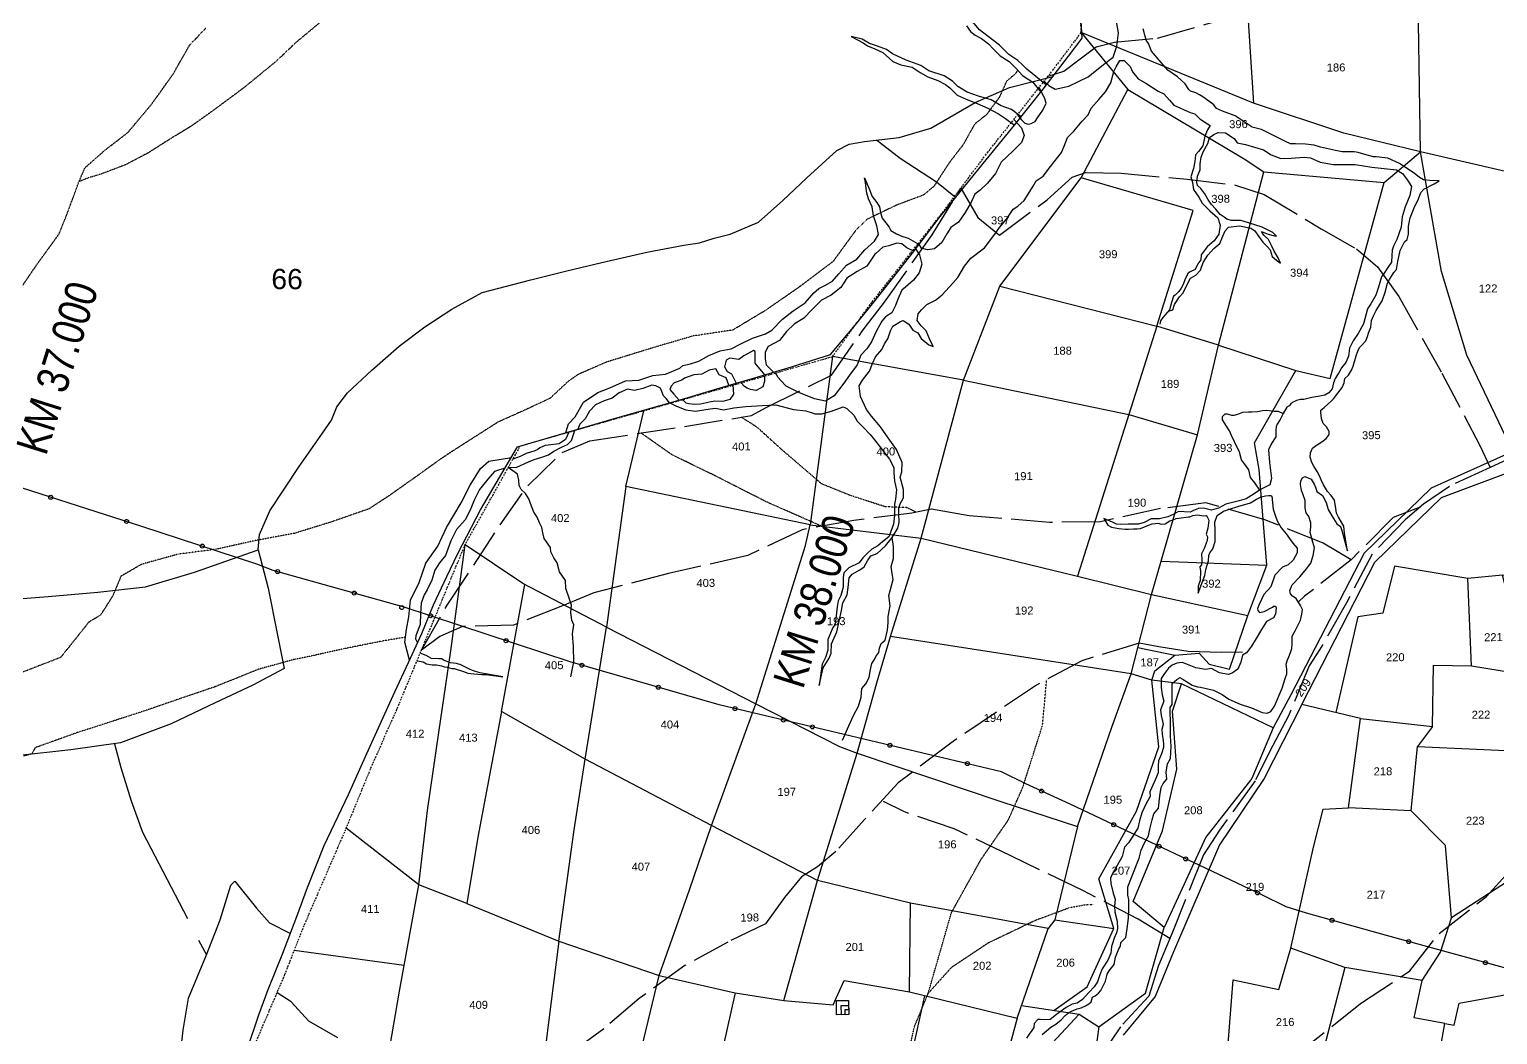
# Model space of a CAD drawing. Header units: inches. Extents: x 304037 to 460575, y 1453943 to 1639883.
# Drawn here: x 338731 to 340576, y 1595511 to 1596774 of the extents above; entities that cross this region are included whole.
import ezdxf

# ---------------------------------------------------------------- set-up
doc = ezdxf.new("R2010")
doc.units = ezdxf.units.IN
doc.header["$MEASUREMENT"] = 0
doc.header["$PDMODE"] = 33
doc.header["$PDSIZE"] = 5
for name, pattern in [('ACAD_ISO02W100', [15, 12, -3]), ('ACAD_ISO07W100', [3, 0, -3]), ('BORDER', [1.75, 0.5, -0.25, 0.5, -0.25, 0, -0.25])]:
    doc.linetypes.add(name, pattern=pattern)
for name, color, linetype in [('cahnige', 6, 'Continuous'), ('CARTTRACK', 30, 'ACAD_ISO02W100'), ('NALA', 4, 'Continuous'), ('SQUAREWELL', 5, 'Continuous'), ('SURVEY_BND', 7, 'Continuous'), ('SURVEY_NO', 7, 'Continuous'), ('zz', 7, 'Continuous')]:
    doc.layers.add(name, color=color, linetype=linetype)
doc.layers.add('FOOTPATH', color=150, linetype='ACAD_ISO07W100', lineweight=30)
doc.layers.add('VILL_BOUNDARY', color=6, linetype='BORDER', lineweight=30)
doc.styles.add('ARIALN', font='ARIALN.TTF')
doc.styles.get("Standard").update_dxf_attribs({"font": 'arial.ttf'})

# ---------------------------------------------------------------- blocks, each defined once
blk = doc.blocks.new('KESAMANENIPALLE')
at = {"layer": 'CARTTRACK'}
for points in [[(-30.49, 547.8), (-25.53, 549.3), (-20.43, 553.13), (-15.35, 556.75), (-9.6, 558.18), (3.86, 559.3), (20.09, 563.69), (30.92, 566.19), (47.93, 567.2), (65.93, 568.45), (87.59, 568.89), (115.12, 563.93)], [(-46.3, 498.37), (-31.31, 509.24), (-23.34, 516.17), (-19.23, 517.54), (-8.09, 517.2), (12.55, 515.06), (27.33, 513.1), (36.58, 510.02), (54.23, 498.98), (65.14, 492.62), (71.65, 486.88), (78.16, 477.56), (91.37, 453.46), (102.87, 430.72), (106.04, 423.79), (93.26, 418.03), (85.12, 412.56), (79.3, 407.77), (68.83, 397.18), (60.6, 382.12), (52.03, 367.48), (48.74, 362.49), (42.06, 346.98), (37, 337.84), (31.36, 326.87), (20.01, 311.54), (14.91, 303.92), (4.74, 279.4), (0.41, 269.52), (-2.72, 260.02), (-11.7, 250.51), (-17.88, 241.59)], [(62.25, 395.5), (53.59, 400.85), (35.49, 408.33), (17.12, 413.9), (2.89, 412.26), (-15.96, 408.41), (-31.84, 408.41), (-56.88, 410.83), (-68.73, 413.01), (-74.84, 411.88), (-92.97, 409.77), (-109.11, 407.13), (-126.27, 399.3), (-151.08, 393.95), (-174.51, 388.26), (-184.32, 384.27), (-199.7, 378.47), (-215.65, 378.29), (-222.81, 375.28), (-228.62, 371), (-220.33, 385), (-203.5, 409.84), (-194.73, 421.95), (-183.8, 432.27), (-175.18, 435.75), (-145.54, 439.9), (-124.53, 442.99), (-120.15, 445.32), (-99.32, 455.3), (-89.59, 468.94), (-82.47, 477.87), (-67.3, 498.77), (-58.2, 513.18), (-53.04, 504), (-46.3, 498.37)], [(329.32, 483.39), (311.8, 482.48), (308.54, 481.09), (305.71, 471.92), (304.2, 454.27), (302.49, 449.62), (297.2, 448.77), (285.08, 450.85), (274.74, 452.56), (266.4, 453.95), (257.16, 453.09), (231.12, 449.77), (214.65, 447.09), (200.92, 445.86), (189.8, 444.1), (177.82, 435.97), (163.29, 430.58), (151.1, 428.23), (136.92, 429.66), (131.04, 429.82), (111.31, 426.08), (106.04, 423.79)], [(-19.39, 184.92), (-9.8, 193.3), (11.58, 211.19), (28.46, 227.01), (42.4, 240.64), (63.41, 256.81), (78.91, 266.8), (88.2, 278.4), (103.12, 289.73), (112.33, 299.62)], [(84.03, 411.66), (75.54, 408.51), (62.25, 395.5), (47.57, 384.28), (45.59, 382.54)], [(27.94, 367.07), (21.24, 367.07), (10.9, 367.51), (1.85, 369.1), (-4.37, 370.26), (-22.33, 365.05), (-36.61, 357.62), (-63.6, 339.86), (-80.14, 327.64), (-90.9, 316.33), (-99.93, 306.4), (-105.74, 301.73), (-110.75, 298.69), (-116.18, 292.29), (-122.23, 284.1), (-134.06, 278.61), (-147.61, 271.4), (-162.01, 261.29), (-173.2, 251.99), (-186.01, 242.79)], [(-256.33, 250.28), (-265.32, 255.6), (-270.69, 261.69), (-275.09, 264.6)], [(4.08, 277.89), (-5.77, 284.07), (-22.94, 293.23), (-45.27, 304.38), (-62.87, 313.06), (-78.35, 318.53), (-84.88, 321.9)]]:
    blk.add_lwpolyline(points, dxfattribs=at)
at = {"layer": 'FOOTPATH', "ltscale": 0.0005}
for points in [[(-73.55, 412.12), (-76.36, 413.58), (-83.22, 413.98), (-94.07, 417.66), (-102.87, 421.35), (-115.05, 432.08), (-122.83, 439.34), (-127.8, 442.51)], [(-103.07, 408.12), (-108.7, 410.71), (-120.17, 415.93), (-135.93, 424.21), (-149.54, 431.06), (-159.12, 438)], [(-71.66, 261.76), (-64.06, 286.89), (-54.6, 303.37), (-45.9, 315.63), (-41.32, 325.59), (-34.86, 344.99), (-33.36, 359.31)], [(-79.27, 188.74), (-90.96, 191.13), (-89.73, 203.2), (-84.98, 212.49), (-83.33, 225.31), (-78.46, 241.52), (-76.11, 251.34), (-71.66, 261.76), (-64.21, 269.84), (-52.76, 277.27), (-37.99, 284.13), (-27.14, 287.99), (-22.09, 288.82), (-19.69, 288.82)]]:
    blk.add_lwpolyline(points, dxfattribs=at)
at = {"layer": 'NALA'}
for points in [[(-36.23, 248.4), (-33.5, 250.7), (-31.91, 251.66), (-30.23, 252.97), (-28.95, 254.29), (-27.86, 255.15), (-27, 255.56), (-25.18, 256.33), (-23.91, 256.61), (-22.54, 257.2), (-21.5, 257.79), (-20.77, 258.47), (-20.36, 259.92), (-19.5, 260.33), (-18.49, 261.12), (-17.67, 261.98), (-16.22, 264.89), (-15.86, 266.07), (-15.67, 267.02), (-15.04, 268.02), (-14.31, 268.98), (-13.45, 270.02), (-12.95, 272.29), (-11.89, 274.9), (-11.34, 275.72), (-11.25, 276.81), (-9.7, 278.36), (-9.25, 281.13), (-8.8, 284.53), (-8.61, 287.22), (-8.61, 290.22), (-8.89, 291.67), (-8.84, 294.26), (-7.7, 297.14), (-5.24, 303.09), (-4.52, 305.64), (-3.47, 307.91), (-2.15, 310.11), (-1.74, 312.11), (-1.01, 315.02), (-0.42, 316.97), (1.08, 318.65), (1.54, 322.51), (1.99, 325.13), (2.59, 326.4), (3.81, 327.72), (3.59, 329.94), (4.04, 332.48), (4.95, 334.16), (5.27, 337.91), (5.13, 341.18), (5.13, 343.36), (5.13, 345.63), (5.04, 348.72), (5.09, 350.04), (5.73, 350.99), (5.78, 355.3), (5.78, 357.57), (7.28, 358.84), (8.19, 359.39), (8.96, 358.98), (10.91, 357.71), (12.05, 356.98), (13.73, 356.39), (14.69, 356.35), (18.73, 355.3), (21.45, 353.94), (23.46, 352.48), (27.03, 350.79), (30.52, 349.67), (33.84, 348.11), (35.37, 347.88), (36.49, 348.42), (37.7, 350.12), (40.13, 355.67), (41.17, 358.72), (41.71, 360.1), (41.71, 361.56), (41.52, 363.16), (41.93, 364.5), (42.35, 365.4), (42.92, 366.8), (43.31, 368.05), (43.47, 369.52), (43.47, 370.57), (43.47, 371.88), (44.43, 373.57), (46.15, 376.89), (46.66, 378.71), (46.86, 380.18), (46.25, 381.42), (44.94, 383.66), (43.82, 384.39), (43.18, 385.12), (42.99, 386.17), (43.69, 387.89), (46.12, 390.35), (47.87, 392.32), (49.66, 394.64), (50.4, 397), (50.88, 399.36), (50.14, 401.84), (49.6, 404.14), (49.76, 406.01), (49.76, 407.23), (49.19, 409.24), (48.39, 410.38), (48.13, 411.79), (48.1, 414.24), (47.46, 416.35), (47.02, 417.34), (46.73, 419.18), (46.86, 420.39), (47.4, 421.35), (48.1, 421.73), (50.08, 420.9), (51.04, 419.24), (51.55, 418.06), (51.84, 417.01), (53.59, 415.7), (54.72, 413.55), (55.32, 411.34), (56.35, 409.27), (57.91, 406.82), (59.09, 405.92), (59.41, 404.71), (60.76, 399.62), (61.11, 398.31), (60.28, 403.89), (60.06, 406.08), (58.49, 408.85), (57.85, 410.13), (57.63, 411.63), (57.24, 414.21), (56.22, 415.65), (55.1, 416.88), (54.85, 417.43), (53.86, 419.05), (53.25, 420.55), (52.74, 421.86), (51.97, 423.17), (51.27, 424.38), (50.92, 424.95), (50.34, 426.04), (49.9, 427.73), (49.96, 429.04), (50.6, 430.52), (51.88, 431.42), (53.54, 432.44), (54.94, 433.46), (55.68, 434.38), (55.84, 434.99), (55.87, 435.72), (55.1, 437.09), (54.08, 438.24), (53.51, 439.77), (53.38, 441.65), (53.38, 442.32), (54.43, 443.14), (55.55, 444.26), (56.8, 445.28), (57.43, 445.89), (60.09, 449.41), (60.73, 450.81), (61.01, 452.21), (62.13, 453.14), (63.12, 454.7), (63.66, 456.01), (64.66, 459.19), (65.17, 460.66), (65.74, 461.78), (66.54, 462.6), (67.69, 463.88), (68.2, 464.84), (68.71, 466.5), (69.29, 468.09), (69.58, 470.2), (70.22, 471.65), (71.05, 473.27), (72.26, 475.15), (73.03, 476.25), (73.99, 479.02), (74.75, 481.73), (75.33, 482.91), (76.7, 485.04), (77.6, 486.03), (78.05, 488.51), (78.78, 491.9), (79.32, 492.98), (80.22, 494.59), (81.02, 495.36), (81.5, 496.95), (81.5, 499.51), (82.1, 502.09), (83.32, 505.24), (84.76, 508.04), (85.52, 509.93), (86.51, 511.01), (89.71, 512.59), (91.31, 513.54), (88.37, 513.67), (86.36, 513.96), (85.18, 514.69), (83.55, 516.06), (80.83, 517.85), (78.95, 519.09), (75.29, 520.84), (71.71, 521.32), (70.88, 521.29), (68.17, 522.08), (66.12, 522.75), (64.81, 522.98), (63.34, 522.98), (61.08, 522.98), (59.03, 523.42), (54.32, 524.52), (52.37, 525.19), (49.62, 525.57), (46.5, 525.73), (45.03, 525.73), (43.4, 526.46), (40.97, 527.71), (35.96, 530.26), (33.05, 531.09), (27.78, 534.69), (23.84, 536.18), (22.02, 537.01), (21.19, 538.15), (19.62, 539.33), (17.8, 540.71), (16.78, 541.38), (15.63, 541.98), (13.94, 542.59), (13.43, 543.13), (12.34, 544.85), (9.91, 547.07), (6.94, 549.24), (4.93, 551.6), (1.93, 555.27), (1.03, 557.66), (0.32, 558.68), (-0.54, 562.28)], [(-31.73, 546.29), (-30.26, 544.92), (-28.27, 543.73), (-24.09, 544.58), (-17.98, 547.49), (-13.12, 551.2), (-10.04, 553.54), (-8.84, 556.91), (-8.32, 561.13), (-8.89, 564.65)], [(-149.83, 447.2), (-147.9, 446.21), (-144.97, 445.05), (-142, 444.59), (-137.45, 445.26), (-135.72, 445.4), (-133.25, 444.87), (-130.04, 445.44), (-126.27, 445.86), (-121.04, 446.14), (-116.91, 446.28), (-111.37, 444.73), (-107.57, 444.28), (-105.56, 443.64), (-104.75, 443.25), (-102.59, 443.25), (-99.56, 444.06), (-95.85, 445.37), (-94.76, 444.84), (-92.57, 442.73), (-91.58, 440.86), (-89.71, 438.88), (-87.51, 436.64), (-86.17, 434.91), (-81.55, 428.82), (-80.24, 426.19), (-80.24, 424.6), (-80.13, 421.89), (-79.53, 419.21), (-79.85, 416.3), (-80.24, 414.72), (-80.24, 411.33), (-80.62, 408.44), (-81.44, 406.24), (-82.14, 404.54), (-84.12, 403.06), (-85.6, 401.76), (-87.44, 400.81), (-88.76, 399.66), (-90.28, 398.11), (-91.44, 396.56), (-94.69, 395.05), (-96.31, 393.53), (-96.49, 392.05), (-96.59, 388.98), (-97.37, 386.42), (-98.15, 384.76), (-98.57, 382.9), (-99.21, 377.36), (-99.98, 376.49), (-100.94, 374.13), (-101.54, 372.72), (-101.61, 369.41), (-102.42, 367.12), (-103.44, 365.07), (-104.47, 358.43), (-103.13, 363.86), (-101.25, 366.93), (-100.58, 368.48), (-100.41, 371.4), (-98.75, 375.03), (-97.19, 381.72), (-96.73, 384.11), (-95.32, 386.57), (-95.07, 388.87), (-94.65, 391.9), (-93.76, 392.99), (-91.33, 394.31), (-89.91, 395.3), (-88.86, 397.16), (-87.8, 398.64), (-85.79, 399.38), (-83.21, 401.75), (-81.06, 404.35), (-79.29, 407.26), (-78.86, 409.03), (-78.86, 411.92), (-78.86, 413.61), (-78.44, 414.82), (-77.34, 416.62), (-77.31, 419.3), (-78.33, 423.18), (-77.76, 424.75), (-77.66, 427.71), (-79.35, 431.77), (-81.89, 435.5), (-84.3, 438.99), (-87.01, 442.3), (-88.57, 444.42), (-90.44, 448.47), (-90.72, 451.87), (-89.66, 453.64), (-87.44, 456.39), (-86.52, 458.78), (-85.57, 460.83), (-83.56, 463.12), (-82.64, 464.83), (-81.65, 466.45), (-80.8, 468.85), (-79.96, 470.33), (-77.56, 471.77), (-76.78, 472.09), (-74.98, 470.89), (-73.75, 469.06), (-72.19, 468.18), (-71.17, 466.38), (-68.88, 464.34), (-67.5, 463.84), (-68.59, 466.24), (-69.65, 468.74), (-71.17, 470.33), (-72.33, 471.99), (-72.05, 474.07), (-70.96, 475.37), (-69.33, 476.94), (-66.61, 478.35), (-64.42, 479.9), (-61.07, 483.58), (-59.52, 485.24), (-57.4, 488.8), (-55.32, 491.27), (-51.04, 494.5), (-47.44, 499.08), (-46.27, 500.7), (-44.04, 503.36), (-41.89, 506.43), (-40.44, 507.38), (-38.47, 509.03), (-35.64, 513.48), (-34.68, 515.16), (-32.46, 516.64), (-30.13, 519.63), (-26.63, 523.9), (-25.75, 525.88), (-24.66, 528.56), (-22.68, 530.54), (-20.06, 533.62), (-18.16, 535.6), (-17.13, 537.61), (-14.77, 540.3), (-12.58, 542.73), (-10.92, 545.51), (-9.93, 548.97), (-9.15, 550.47), (-7.95, 552.41), (-6.61, 552.37), (-4.81, 550.51), (-4.14, 548.81), (-2.3, 546.63), (0.06, 545.29), (3.88, 542.74), (5.61, 541.85), (7.34, 539.84), (8.72, 538.29), (13.81, 535.95), (15.18, 535.46), (16.74, 533.84), (19.1, 532.32), (19.98, 531.79), (19.14, 530.37), (18.29, 528.44), (17.55, 525.4), (16.17, 523.64), (15.29, 522.67), (15.01, 520.56), (14.62, 518.37), (13.74, 515.8), (14.16, 514), (14.48, 511.85), (16.14, 509.46), (17.16, 507.48), (19.46, 505.05), (22, 502.9), (22.63, 500.54), (22.21, 497.77), (20.69, 495.69), (18.5, 493.82), (16.6, 491.42), (16.45, 489.86), (15.57, 488.59), (14.65, 486.86), (13.13, 486.15), (12.5, 485.7), (11.93, 484.78), (11.44, 483.65), (10.84, 482.17), (10.27, 481.08), (9.53, 479.99), (8.3, 478.93), (7.8, 478.58), (7.13, 476.65), (6.53, 474.36), (5.15, 472.78), (4.41, 471.93), (3.6, 470.98), (3.39, 469.89)], [(-40.19, 535.88), (-39.11, 534.43), (-37.92, 533.21), (-36.75, 532.87), (-35.92, 533.14), (-34.68, 533.74), (-33.96, 534.86), (-32.31, 537.27), (-31.24, 539.39), (-31.54, 540.76), (-32.06, 541.93), (-33.16, 543.89), (-33.31, 544.34)], [(-41.37, 534.42), (-38.99, 531.79), (-38.18, 529.39), (-39.09, 527.23), (-41.65, 524.62), (-45.52, 521.11), (-47.28, 517.68), (-49.89, 514.67), (-52.16, 512.53), (-53.82, 511.28), (-54.98, 508.82), (-56.99, 505.56), (-59.1, 502.55), (-61.51, 500.89), (-62.76, 498.93), (-64.38, 496.26), (-66.64, 494.3), (-68.85, 494.05), (-70.71, 494.65), (-71.66, 496.16)], [(6.14, 473.92), (7.59, 474.36), (8.08, 476.02), (9.67, 478.31), (10.87, 479.58), (12.25, 482.33), (13.24, 484.11), (14.9, 485.1), (16.31, 486.65), (17.23, 489.01), (18.71, 491.27), (20.58, 493.36), (22.45, 494.87), (23.44, 497.13), (24.22, 498.79), (25.28, 499.91), (28.74, 500.31), (32.27, 499.53), (33.5, 498.65), (34.56, 497), (35.97, 495.13), (37.24, 493.75), (38.16, 492.62), (38.8, 490.62), (40.17, 489.42), (41.37, 488.43), (40.67, 490.09), (39.47, 492.27), (38.73, 493.82), (37.7, 495.87), (36.33, 497.24), (35.55, 498.48), (37.6, 497.56), (39.61, 497), (40.24, 496.89), (39.08, 498.09), (35.76, 499.75), (31.56, 501.16), (29.2, 501.93), (26.16, 502), (24.79, 502.46), (23.97, 503.09), (22.77, 503.94), (21.36, 505.58), (19.98, 507.13), (18.96, 508.72), (17.97, 510.45), (16.77, 512.07), (15.71, 513.02), (15.6, 514.01), (15.78, 515.93), (16.63, 517.98), (16.63, 519.77), (17.02, 521.85), (17.79, 523.76), (19.14, 526.17), (19.7, 528), (21.08, 528.88), (22.45, 529.55), (24.71, 529.45), (27.36, 527.65), (28.35, 526.28), (30.89, 525.64), (33.75, 524.76), (36.5, 523.91), (38.93, 522.33), (41.87, 521.2), (45.09, 521.2), (49.25, 521.52), (51.19, 521.27), (54.23, 519.86), (58.18, 519.12), (61.99, 519.05), (65.15, 518.98), (70.27, 518.1), (78.03, 517.14), (79.89, 515.93), (81.44, 513.85), (82.57, 511.91), (82.01, 509.05), (80.55, 505.58), (79.6, 502.44), (79.25, 499.2), (77.79, 495.37), (76.74, 493.36), (76.28, 492.12), (76.21, 490.43), (76.03, 488.32), (74.87, 486.63), (73.49, 484.58), (72.89, 483.81), (71.76, 480.25), (71.02, 478.07), (69.46, 475.39), (68.33, 473.8), (67.03, 469.13), (65.4, 466.21), (63.74, 463.85), (62.58, 461.66), (62.22, 459.17), (61.34, 457.13), (60.03, 455.47), (59.26, 454.2), (58.02, 452.16), (57.49, 450.85), (57.03, 448.99), (55.97, 447.72), (54.73, 447.09), (53.15, 446.74), (50.57, 446.38), (48.13, 445.79), (47.04, 445.79), (45.84, 445.5), (44.57, 444.9), (44.04, 444.48), (43.55, 443.88), (42.74, 443.42), (41.63, 441.44), (40.64, 439.64), (39.69, 438.12), (39.37, 437.31), (39.26, 436.29), (39.19, 434.18), (37.85, 432.13), (36.86, 430.19), (37.15, 426.26), (37.71, 421.25), (37.11, 419.21), (34.43, 417.9), (31.39, 416.02), (29.69, 414.93), (27.47, 414.33), (23.34, 413.41), (20.98, 412.14), (18.79, 411.61), (16.28, 412.25), (14.73, 412.14), (13.16, 411.5), (12.1, 411), (8.46, 411.29), (7.02, 410.51), (5.14, 409.63), (2.53, 409.06), (1.33, 409.06), (-0.11, 409.06), (-2.3, 407.94), (-4.03, 407.51), (-5.48, 407.51), (-7.24, 407.51), (-9.78, 407.48), (-10.88, 407.58), (-12.15, 408.25), (-14.86, 409.45), (-13.63, 407.27), (-12.5, 406.67), (-10.21, 406.17), (-8.19, 405.96), (-7.17, 405.93), (-5.62, 406.07), (-4.49, 406.07), (-3.47, 406.1), (-2.23, 406.63), (-0.93, 407.13), (0.17, 407.55), (1.16, 407.65), (2.04, 407.69), (3.13, 407.44), (4.26, 407.51), (5.78, 408.36), (6.77, 408.71), (7.72, 409.14), (8.57, 409.21), (11.57, 409.56), (11.99, 409.56), (13.01, 409.98), (14.46, 410.12), (16.4, 409.88), (17.11, 409.88), (17.43, 409.52), (17.95, 408.47), (17.57, 406), (17, 404.09), (17.46, 403.25), (17.35, 402.09), (16.34, 399.64), (15.55, 398), (15.55, 396.09), (15.49, 394.51), (14.99, 393.89), (15.15, 392.53), (14.99, 389.66), (14.36, 387.86), (14.31, 385.66), (16.45, 391.18), (16.85, 393.1), (17.64, 395.8), (17.75, 397.38), (18.17, 398.28), (19.12, 399.43), (19.84, 401.73), (19.84, 402.92), (19.84, 405.17), (19.84, 407.83), (20.6, 409.86), (22.58, 411.17), (24.48, 411.8), (27.06, 412.59), (31.02, 413.66), (32.93, 414.81), (34.35, 415.52), (35.7, 415.8), (36.65, 415.88), (37.45, 415.92), (37.68, 415.72), (38.04, 411.6), (38.72, 409.7), (39.31, 408), (40.46, 405.74), (42.09, 403.84), (44.08, 400.89), (45.43, 399.31), (45.39, 397.84), (44.8, 396.74), (44.08, 395.63), (42.5, 394.2), (40.75, 393.45), (38.29, 390.98), (36.99, 387.34), (34.85, 385), (33.3, 381.89), (32.79, 380.61), (32.88, 380), (33.38, 379.44), (34.85, 379.72), (37.5, 381.02), (37.95, 381.3), (38.25, 381.36), (38.39, 381.27), (38.59, 380.77), (38.39, 378.85), (37.75, 377.71), (35.58, 376.57), (33.91, 374.08), (31.98, 370.74), (30.75, 368.92), (29.19, 366.89), (27.94, 366.19), (27.38, 363.94), (26.44, 361.77), (24.66, 360.57), (23.32, 360.15), (20.67, 360.71), (18.17, 362.07), (16.27, 361.82), (13.25, 362.38), (10.17, 363.62), (9.06, 364.07), (7.41, 363.89), (5.85, 363.31), (4.78, 362.38), (3.45, 360.69), (2.38, 359.22), (2.33, 356.37), (2.65, 354.06), (3.14, 352.1), (2.11, 349.36), (2.24, 347.63), (2.69, 345.81), (2.86, 344.76), (2.42, 343.2), (2.51, 341.78), (2.64, 340.45), (2.82, 338.89), (2.82, 337.64), (2.2, 335.69), (1.22, 333.46), (1.13, 331.81), (1.13, 329.72), (-0.12, 327.01), (-1.55, 323.83), (-1.55, 322.32), (-2.79, 320.14), (-4.22, 317.25), (-4.89, 314.84), (-5.47, 312.47), (-7.25, 309.71), (-8.45, 308.02), (-9.74, 306.64), (-10.46, 303.71), (-11.17, 302.62), (-12.55, 300.26), (-13.66, 298.21), (-14.2, 296.97), (-14.2, 295.37), (-13.44, 292.32), (-12.91, 290.41), (-13.08, 288.27), (-13.04, 286.32), (-12.33, 283.51), (-12.24, 281.21), (-12.55, 279.88), (-13.35, 278.23), (-13.88, 276.59), (-14.2, 275.65), (-14.42, 273.52), (-15.35, 271.43), (-17.18, 268.67), (-17.98, 266.8), (-18.74, 264.64), (-19.81, 263.13), (-21.33, 261.44), (-22.62, 260.15), (-23.46, 259.17), (-25.16, 258.05), (-26.76, 257.83), (-28.63, 256.81), (-31.66, 254.59), (-33.66, 253.12), (-35.29, 253), (-36.76, 253.13), (-37.47, 253.09), (-38.67, 251.93), (-38.76, 250.64), (-39.38, 249.75), (-40.27, 248.59), (-41.08, 247.39)], [(-72.82, 494.74), (-71.42, 492.52), (-70.71, 489.61), (-71.52, 486.95), (-73.38, 484.59), (-75.84, 482.48), (-77.09, 481.53), (-78.31, 478.74), (-79.06, 476.78), (-80.21, 474.57), (-82.22, 473.27), (-83.43, 471.91), (-85.19, 468.75), (-86.7, 465.49), (-88.25, 463.38), (-90.12, 461.45), (-91.28, 458.44), (-93.74, 455.18), (-95.55, 452.72), (-98.61, 448.86), (-101.37, 447.2), (-104.74, 448.01), (-109.66, 450.01), (-113.62, 452.05), (-115.24, 453.81), (-116.05, 454.76), (-116.9, 456.2)], [(-120.32, 455.27), (-120.33, 453.62), (-120.89, 451.9), (-122.98, 450.77), (-124.71, 451.16), (-125.8, 451.58), (-126.61, 452.11), (-127.58, 453.28)], [(-130.22, 452.56), (-130.11, 449.7), (-131.28, 448.05), (-133.43, 447.55), (-135.97, 447.62), (-137.63, 447.38), (-140.42, 446.71), (-142.32, 446.71), (-144.09, 446.92), (-144.93, 447.13), (-146.02, 448.24)], [(34.04, 417.67), (32.45, 419.93), (31.16, 421.64), (30.66, 423.99), (29.34, 425.95), (28.44, 427.21), (27.85, 429.59), (26.28, 432.86), (25.41, 434.77), (24.74, 436.25), (23.81, 437.79), (22.66, 439.79), (22.61, 440.83), (23.5, 441.64), (24.07, 441.61), (25.47, 441.17), (26.31, 441.11), (27.4, 441.45), (29.03, 442.06), (30.74, 442.17), (31.8, 442.17), (33.57, 442.23), (35.17, 442.48), (36.4, 442.54), (38.81, 442.26), (40.02, 442.26), (41.63, 441.44)], [(-200.72, 427.75), (-198.04, 427.8), (-194.35, 429.4), (-192.56, 430.13), (-190.23, 430.81), (-188.14, 431.55), (-186.47, 432.71), (-184.01, 433.88), (-182.11, 434.68), (-180.82, 435.91), (-179.8, 439.08)], [(-181.71, 438.56), (-182.72, 436.28), (-184.75, 434.99), (-188.2, 434.62), (-189.12, 434.5), (-189.86, 434.19), (-190.78, 433.76), (-191.46, 433.27), (-192.56, 432.71), (-193.43, 432.59), (-195.09, 432.04), (-196.93, 431.12), (-199.24, 430.32)], [(-181.98, 362.13), (-181.06, 366.77), (-181.06, 371.57), (-181.37, 375.5), (-180.88, 378.3), (-181.49, 379.84), (-181.8, 382.17), (-181.49, 384.44), (-182.11, 386.41), (-183.21, 389.73), (-183.34, 392.25), (-185.12, 394.95), (-185.8, 397.76), (-186.84, 399.36), (-187.77, 401.2), (-187.83, 402.61), (-189.06, 404.33), (-189.8, 405.38), (-190.23, 407.16), (-190.53, 408.82), (-191.21, 410.36), (-191.89, 412.14), (-192.93, 413.67), (-193.92, 416.38), (-194.47, 417.88), (-195.4, 419.54), (-196.75, 420.83), (-197.37, 422.06), (-197.43, 423.78), (-197.92, 425.68), (-200.72, 427.75)], [(-97.4, 341.16), (-95.37, 345.69), (-93.89, 348.91), (-92.26, 351.77), (-91.42, 354.53), (-91.17, 357.24), (-89.84, 358.74), (-88.85, 360.71), (-88.46, 362.63), (-88.16, 364.06), (-87.91, 365.05), (-87.12, 366.23), (-86.68, 367.22), (-85.74, 368.42), (-85.44, 369.85), (-84.9, 371.28), (-83.67, 372.31), (-82.93, 375.37), (-82.68, 377.83), (-82.63, 379.61), (-82.63, 379.61), (-81.99, 382.94), (-82.38, 386.24), (-81.84, 388.11), (-80.95, 391.19), (-81.24, 393.11), (-81.54, 395.23), (-80.75, 397.79), (-80.65, 401.51), (-81.06, 404.35)], [(-230.01, 367.75), (-228.15, 367.35), (-227.06, 366.7), (-225.33, 366.39), (-223.94, 366.39), (-222.43, 366.04), (-221.46, 365.77), (-220.58, 365.58), (-219.22, 365.19), (-218.41, 365.19), (-215.59, 364.23), (-214.24, 363.69), (-212.31, 363.45), (-209.84, 363.15), (-208.49, 363.15), (-203.31, 362.37), (-210.49, 363.69), (-212.43, 364.34), (-213.43, 364.84), (-214.94, 365.5), (-216.4, 366.27), (-217.72, 366.77), (-219.61, 366.97), (-221.7, 367.85), (-222.27, 368.2), (-223.16, 368.28), (-225.52, 368.39), (-227.18, 369.4), (-229.02, 370.07)]]:
    blk.add_lwpolyline(points, dxfattribs=at)
at = {"layer": 'SQUAREWELL'}
for points in [[(-100.36, 259.86), (-96.56, 259.86), (-96.56, 255.42), (-100.36, 255.42)], [(-98.86, 258.33), (-96.56, 258.33), (-96.56, 255.42), (-98.86, 255.42)], [(-97.71, 257.07), (-96.56, 257.07), (-96.56, 255.42), (-97.71, 255.42)]]:
    blk.add_lwpolyline(points, close=True, dxfattribs=at)
at = {"layer": 'SURVEY_BND'}
for points in [[(-8.74, 729.02), (27.06, 717.1), (25.16, 682.52), (22.02, 646.9), (33.46, 617.46), (32.13, 567.52), (33.64, 538.52), (-19.92, 561.35)], [(85.58, 522.65), (85.47, 563.12), (85.47, 567.3), (32.27, 564.68)], [(85.47, 567.3), (123.11, 561.31), (165.66, 560.75), (189.7, 564.56), (179.03, 530.09), (171.4, 503.66), (137, 511.84), (112.03, 516.22), (85.58, 522.65)], [(-19.92, 561.35), (-5.63, 543.29), (30.47, 521.19), (36.49, 517.08), (74.14, 513.2), (85.58, 522.65), (61.71, 528.79), (33.64, 538.52)], [(21.67, 463.06), (2.45, 469.29), (14.32, 505.24), (-20.59, 515.91), (-5.63, 543.29)], [(128.29, 434.12), (113.18, 428.69), (99.25, 458.97), (91.63, 485.2), (85.58, 522.65)], [(-46.45, 482.38), (-20.59, 515.91)], [(21.67, 463.06), (36.49, 517.08)], [(113.18, 428.69), (87.53, 417.54), (66.35, 397.5), (42.9, 353.6), (37.16, 343.28), (8.72, 357.47), (-0.52, 358.69), (0.49, 361.63), (6.81, 366.41), (14.43, 366.91), (17.5, 363.45), (23.75, 361.82), (29.79, 378.49), (35.84, 394.2), (33.88, 424.03), (32.55, 432.48), (45.74, 454.89), (56.41, 452.23), (74.14, 513.2)], [(-58.1, 453.22), (-46.45, 482.38), (2.45, 469.29)], [(2.45, 469.29), (-6.59, 441.84), (14.79, 435.11)], [(-98.93, 461.11), (-106.59, 408.66), (-72.05, 404.02)], [(-58.1, 453.22), (-98.93, 461.11)], [(2.89, 395.86), (14.79, 435.11), (21.67, 463.06), (45.74, 454.89)], [(-72.05, 404.02), (-58.1, 453.22), (-6.59, 441.84)], [(-106.59, 408.66), (-164.04, 421.31), (-158.15, 444.94)], [(-6.59, 441.84), (-23.32, 391.45), (-0.23, 385.46)], [(46.26, 350.47), (69.65, 394.71), (90.68, 414.59), (116.14, 423.73)], [(-164.04, 421.31), (-170.66, 377.52), (-196.63, 391.47), (-214.56, 403.74)], [(-170.66, 377.52), (-124.3, 352.86), (-108.23, 402.16), (-106.59, 408.66)], [(-203.79, 351.59), (-211.79, 312.39), (-215.42, 291.75), (-230.4, 297.71), (-227.34, 320.93), (-223.53, 345.19), (-219.47, 370.68), (-214.56, 403.74)], [(-6.98, 360.78), (-82.03, 373.35), (-72.05, 404.02), (-23.32, 391.45)], [(-0.23, 385.46), (2.89, 395.86), (35.84, 394.2)], [(-177.88, 336.29), (-203.79, 351.59), (-196.02, 391.14)], [(142.02, 329.54), (125.67, 325.22), (118.65, 388.74), (109.49, 390.04), (98.64, 389.16), (75.75, 393.38), (71.96, 378.66), (64.12, 377.6), (56.85, 347.83)], [(99.42, 361.93), (117.88, 358.6), (112.83, 376.46), (109.49, 390.04)], [(-0.52, 358.69), (-6.98, 360.78), (-0.23, 385.46), (29.79, 378.49)], [(64.54, 345.92), (86.96, 343.04), (87.51, 362.27), (99.42, 361.93), (98.64, 389.16)], [(-138.68, 315.03), (-177.88, 336.29), (-170.66, 377.52)], [(-124.3, 352.86), (-98.42, 339.28), (-92.88, 337.07), (-86.4, 358.99), (-82.03, 373.35)], [(-4.73, 369), (6.81, 366.41)], [(-92.88, 337.07), (-48.22, 321.36), (-24.38, 313.23), (-13.21, 344.21), (-6.98, 360.78)], [(-24.38, 313.23), (-31.75, 284.25), (-13.36, 281.25), (-17.89, 296.83), (-5.84, 317.87), (1.43, 337.89), (-0.52, 358.69)], [(86.96, 343.04), (82.24, 336.89), (119.06, 334.76), (117.88, 358.6)], [(-42.58, 257.59), (-24.59, 254.63), (-18.46, 250.65), (-3.8, 260.9), (2.34, 281.32), (-7.27, 289.66), (2.21, 311.63), (6.88, 330.78), (5.83, 348.91), (8.72, 357.47)], [(-105.83, 297.45), (-138.68, 315.03), (-124.3, 352.86)], [(21.22, 238.06), (23.67, 264.77), (37.87, 261.58), (41.81, 274.41), (49.3, 305.85), (52.5, 317.73), (60.46, 318.04), (64.54, 345.92), (46.26, 350.47), (34.22, 327.5), (20, 307), (5.17, 273.77), (-0.75, 259.81), (-10.93, 247.95)], [(37.16, 343.28), (30.29, 327.55), (15.72, 309.39), (2.34, 281.32)], [(-215.42, 291.75), (-186.88, 279.52), (-181.6, 314.3), (-177.88, 336.29)], [(-31.75, 284.25), (-33.94, 281.51), (-76.86, 289.99), (-105.83, 297.45), (-92.88, 337.07)], [(112.61, 335.13), (119.66, 300.54), (92.14, 283.25), (90.6, 305.82), (79.99, 316.87), (82.24, 336.89)], [(79.99, 316.87), (60.46, 318.04)], [(-230.4, 297.71), (-252.8, 315.74)], [(-186.88, 279.52), (-155.62, 268.43), (-145.8, 295.1), (-138.68, 315.03)], [(-194.68, 223.91), (-243.38, 229.44), (-236.86, 264.59), (-230.4, 297.71)], [(-155.62, 268.43), (-131.99, 262.68), (-116.78, 260.13), (-105.83, 297.45)], [(-116.78, 260.13), (-101.43, 258.56), (-97.91, 266.07), (-77.51, 262.27), (-76.86, 289.99)], [(-77.51, 262.27), (-44.01, 253.65), (-33.94, 281.51)], [(-32.47, 255.93), (-21.98, 263.19), (-13.36, 281.25)], [(82.7, 263.72), (88.54, 272.53), (92.14, 283.25)], [(89.59, 250.25), (92.51, 249.63), (94.15, 256.55), (120.52, 260.99), (131.98, 278.99), (144.5, 280.63)], [(-235.29, 272.62), (-269.56, 277.67)], [(-186.88, 279.52), (-194.68, 223.91), (-168.75, 217.1)], [(58.64, 268.17), (41.81, 274.41)], [(-99.29, 194.21), (-119.2, 202.31), (-140.48, 209.66), (-168.75, 217.1), (-155.62, 268.43)], [(44.06, 161.33), (50.67, 158.9), (86.27, 155.02), (89.28, 170.52), (66.19, 177.79), (71.34, 199.74), (81.72, 197.9), (88.61, 218.99), (84.05, 221.02), (89.59, 250.25), (80.08, 252.09), (82.7, 263.72), (58.64, 268.17), (49.87, 236.06)], [(-131.99, 262.68), (-139.86, 229.35), (-118.77, 213.15), (-94.9, 207.92)], [(-61.49, 180.51), (-81.29, 190.2), (-99.29, 194.21), (-94.9, 207.92), (-87.78, 223.84), (-81.29, 224.41), (-72.74, 261.04)], [(-44.01, 253.65), (-53.4, 220.55), (-56.69, 205.44), (-42.98, 186.61), (-48.34, 174.58), (-34.63, 169.09), (-20.99, 185.07), (-34.39, 196.08), (-37.1, 213.11)], [(-18.46, 250.65), (-25.11, 207.65), (-37.1, 213.11), (-42.93, 217.51), (-38.66, 239.91), (-24.59, 254.63)]]:
    blk.add_lwpolyline(points, dxfattribs=at)
at = {"layer": 'VILL_BOUNDARY'}
blk.add_lwpolyline([(-290.03, 230.92), (-272.55, 270.32), (-266.57, 285.03), (-252.8, 315.74), (-244.47, 335.32), (-236.68, 352.23), (-214.56, 403.74), (-196.85, 434.47), (-153.37, 446.23), (-98.93, 461.11), (-86.8, 477.48), (-64.52, 504.98), (-50.33, 523.41), (-28.95, 549.69), (-19.92, 561.35), (-21.47, 597.59), (-16.22, 656.27), (-12.61, 699.8), (-7.86, 735.65), (31.41, 721.04), (40.27, 719.11), (68.68, 719.62), (109.24, 720.52), (195.68, 710.91)], dxfattribs=at)
at = {"layer": 'SURVEY_NO'}
for s, p in [('186', (56.62, 548.12)), ('396', (25.89, 530.82)), ('398', (20.01, 507.57)), ('397', (-48.91, 501.73)), ('399', (-15.34, 490.71)), ('394', (44.33, 484.16)), ('122', (103.22, 478.46)), ('188', (-29.99, 460.75)), ('189', (3.46, 449.93)), ('401', (-130.74, 432.13)), ('400', (-85.6, 429.97)), ('393', (19.78, 429.71)), ('395', (66.14, 433.1)), ('191', (-42.73, 421.72)), ('402', (-187.61, 410.49)), ('190', (-7.36, 412.94)), ('403', (-142.4, 389.64)), ('392', (15.58, 387.37)), ('192', (-43.04, 379.71)), ('193', (-101.82, 377.15)), ('391', (9.09, 373.1)), ('221', (103.48, 369.5)), ('405', (-190.11, 364.53)), ('187', (-4.03, 363.02)), ('220', (72.72, 363.61)), ('194', (-53.19, 346.31)), ('412', (-233.84, 343.69)), ('413', (-217.23, 342.24)), ('404', (-154.17, 345.55)), ('222', (99.28, 345.33)), ('218', (68.42, 328.03)), ('197', (-117.95, 324.04)), ('195', (-16.09, 320.25)), ('208', (9, 316.63)), ('406', (-198.04, 313.16)), ('223', (97.05, 312.24)), ('196', (-68.02, 306.98)), ('407', (-163.82, 301.24)), ('207', (-13.83, 298.07)), ('219', (27.94, 292.43)), ('411', (-248.56, 289.13)), ('217', (65.74, 289.52)), ('198', (-130.03, 284.92)), ('201', (-97.31, 275.31)), ('202', (-57.6, 268.91)), ('206', (-31.54, 269.53)), ('409', (-215.08, 258.73)), ('216', (36.82, 250.09))]:
    blk.add_text(s, height=2.5, dxfattribs=at).set_placement(p)
blk.add_text('209', height=2.5, rotation=55.1334, dxfattribs=at).set_placement((46.09, 352.65))
blk = doc.blocks.new('PALLAKONDA')
at = {"layer": 'CARTTRACK'}
for points in [[(144.64, 32.28), (149.37, 32.69), (155.49, 33.22), (161.4, 33.94), (167.44, 35.77), (175.28, 38.57), (175.41, 40.45), (176.69, 43.39), (180.26, 48.86), (183.14, 53), (184.25, 54.62), (184.9, 56.27), (186.2, 58.01), (189.19, 60.82), (192.53, 63.78), (195.72, 66.21), (199.05, 68.38), (202.76, 70.48), (208.77, 72.08), (213.22, 73.19), (217.52, 74.24), (223.07, 75.54), (227.65, 76.42), (229.55, 76.73), (231.37, 77.31), (233.34, 77.84), (236.84, 79.34), (239.82, 82.01), (242.78, 84.83), (246.45, 88.21), (247.98, 89), (249.86, 89.35), (254.17, 89.87), (258.06, 91.02), (263.51, 94.21), (267.76, 96.11), (273.08, 97.47)], [(261.15, 82.49), (258.79, 84.35), (254.3, 87.25), (251.37, 89.53)], [(175.28, 38.57), (176.51, 33.83), (177.68, 28.25), (178.54, 23.93), (174.7, 21.85), (170.06, 19.66), (164.63, 17.04), (158.41, 14.65), (152.25, 13.78), (145.57, 12.99), (139.02, 11.58), (134.89, 7.9), (129.23, 5.41), (123.66, 3.24), (117.37, 0.91), (112.34, 0.14), (106.64, 0.68)], [(157.64, 14.54), (158.45, 11.61), (159.73, 7.48), (161.15, 3.62), (169.12, -11.48)], [(169.87, -42.24), (167.6, -40.66), (166.46, -38.57), (166.16, -36.49), (165.9, -34.15), (165.64, -31.74), (165.64, -29.2), (165.64, -27.42), (165.89, -25.19), (166.07, -22.95), (166.32, -20.79), (166.96, -16.82), (169.12, -11.48), (170.79, -7.14), (172.11, -2.83), (172.58, -2.36), (175.29, -5.68), (176.91, -7.48), (179.49, -8.76)]]:
    blk.add_lwpolyline(points, dxfattribs=at)
at = {"layer": 'FOOTPATH', "ltscale": 0.0003}
for points in [[(268.75, 98.23), (268.41, 97.75), (267.38, 96.87), (266.48, 94.87), (264.89, 92.7), (263.49, 91.6), (262.03, 88.98), (260.34, 86.77), (258.45, 83.83), (257.17, 82.76), (253.96, 81.55), (250.26, 79.75), (248.8, 78.31), (246.06, 74.51), (241.92, 71.35), (237.76, 68.43), (233.74, 65.99), (228.83, 65.23), (224.07, 63.81), (218.08, 61.93), (214.69, 60.42), (213.5, 59.6), (211.17, 57.42), (208.08, 55.97), (204.78, 54.47), (199.24, 50.89), (197.7, 49.86), (194.91, 47.83), (191.31, 45.26), (188.91, 43.68), (184.16, 42.01), (179.8, 40.64), (174.76, 39.67), (170.05, 38.6), (165.4, 37.98), (160.88, 36.7), (158.34, 35.21), (157.33, 32.78), (155.84, 30.4), (154.39, 29.52), (150.95, 25.16), (145.35, 22.96)], [(146.07, 71.13), (147.81, 73.69), (150.5, 77.45), (151.5, 79.99), (152.93, 83.92), (153.66, 85.63), (156.07, 87.78), (158.94, 90.02), (161.83, 93.5), (164.48, 97.24), (166.51, 100.84), (168.5, 102.95)], [(183.28, 104.3), (179.58, 101.18), (177.14, 98.84), (173.18, 95.57), (169.43, 92.76), (166.83, 90.89), (163.97, 89.12), (161.46, 87.5), (158.66, 86.02), (155.72, 84.88), (154.17, 84.41), (152.93, 83.92)], [(193.51, 27.87), (190.58, 27.36), (185.85, 26.39), (181.6, 25.42), (179.74, 25.04), (175.4, 23.82), (170.06, 21.64), (165.65, 20.12), (161.64, 18.71), (157.3, 17.28), (153.03, 15.88), (147.86, 14), (147.44, 13.23), (136.71, 10.32)]]:
    blk.add_lwpolyline(points, dxfattribs=at)
at = {"layer": 'NALA'}
for points in [[(272.29, 96.43), (269.87, 98.37), (269.37, 98.85), (268.77, 99.44), (267.63, 100.16), (266.49, 101.33), (265.08, 102.4), (263.99, 103.22), (263.14, 104.22), (261.92, 104.85), (260.4, 105.93), (259.39, 106.76), (258.07, 107.57), (257.28, 108.21), (256.56, 108.71), (255.55, 109.17), (254.75, 110.08), (253.77, 110.78), (252.81, 111.06), (251.36, 112)], [(262.39, 103.67), (262.88, 102.99), (263.47, 102.54), (264.25, 102.13), (265.11, 101.49), (265.74, 100.82), (266.57, 99.99), (267.69, 99.32), (268.5, 98.49), (269.34, 97.59), (270.6, 96.79), (271.62, 95.55)], [(269.21, 92.48), (267.99, 93.38), (266.74, 93.85), (265.5, 94.57), (263.93, 95.01), (262.53, 95.5), (261.35, 96.18), (260.68, 96.84), (259.65, 97.49), (257.79, 98.11), (256.78, 98.77), (254.95, 99.41), (253.27, 100.2), (252.53, 100.71), (251.43, 101.12), (250.41, 101.45), (249.53, 101.96), (248.18, 102.3), (249.63, 101.51), (250.17, 101.16), (251.11, 100.77), (252.09, 100.35), (253.32, 99.25), (254.33, 98.84), (255.73, 98.54), (256.71, 97.91), (257.64, 97.35), (258.88, 96.9), (259.85, 96.41), (260.38, 96.01), (261.3, 95.14), (262.38, 94.62), (263.77, 94.11), (265.07, 93.53), (266.38, 92.84), (267.27, 92.27), (268.38, 91.44)], [(213.18, 53.22), (213.5, 54.3), (214.34, 55.18), (215.33, 57.01), (217.1, 58.19), (218.59, 58.76), (220.53, 59.65), (222.16, 59.75), (223.88, 60.32), (225.46, 60.5), (227.21, 61.26), (227.58, 61.57), (228.51, 61.78), (229.55, 62.11), (230.79, 62.81), (232.18, 63.43), (233.54, 63.67), (234.74, 64.3), (236.17, 65), (237.76, 65.56), (238.54, 65.99), (239.85, 67.35), (241.18, 68.38), (242.65, 69.41), (243.73, 70.64), (244.34, 71.15), (245.05, 71.53), (246, 72.09), (246.78, 73.01), (247.74, 74.05), (248.99, 74.83), (249.98, 75.98), (251.15, 77.06), (251.67, 77.89), (251.46, 78.93), (251.01, 80.17), (250.84, 81.28), (250.39, 82.26), (250.21, 82.97), (250.11, 83.55), (250.01, 84.28), (249.89, 84.84), (250.48, 83.52), (250.87, 82.55), (251.43, 81.81), (251.75, 81.27), (251.9, 80.59), (252.11, 79.88), (252.56, 79.33), (252.99, 78.8), (253.19, 78.37), (253.86, 77.96), (254.54, 77.68), (255.31, 77.43), (256.46, 76.77), (256.6, 76.67)], [(256.05, 75.83), (255.16, 76.26), (254.54, 76.72), (253.92, 76.81), (252.93, 76.48), (252.19, 76.31), (251.35, 75.54), (251.23, 75.45), (250.22, 73.94), (249.05, 73.29), (247.77, 72.48), (247.03, 71.32), (245.85, 70.35), (244.65, 69.74), (243.52, 68.56), (242.48, 67.51), (241.31, 66.77), (240.37, 65.84), (239.51, 64.74), (238.09, 63.99), (237.73, 63.27), (237.73, 62.46), (237.87, 61.72), (238.76, 60.8)], [(237.73, 60.49), (236.49, 61.92), (236.49, 63.35), (236.31, 63.46), (235.12, 62.83), (234.49, 62.35), (233.38, 62.5), (232.94, 62.27), (232.74, 61.46), (233.05, 60.85), (233.61, 60.6), (234.18, 59.43)], [(233.28, 59.17), (232.95, 60.07), (232.08, 60.45), (231.66, 61.17), (230.84, 61.03), (229.93, 60.51), (228.93, 60.44), (227.78, 60.01), (227.48, 59.77), (226.51, 59.42), (226.15, 59.02), (226, 58.6), (226.49, 58.03), (227.14, 57.31)], [(225.94, 56.96), (225.55, 57.51), (225.22, 57.84), (224.82, 58.77), (224.27, 59.05), (223.76, 59.13), (222.66, 58.73), (221.65, 58.48), (220.75, 58.61), (219.72, 58.17), (218.87, 57.49), (217.89, 57.17), (216.82, 56.68), (216.1, 55.88), (215.55, 54.95), (214.91, 54.27), (214.67, 53.67)], [(194.02, 25.03), (193.44, 27.24), (193.61, 28.82), (193.91, 30.38), (194.09, 32.46), (195.16, 34.62), (195.98, 37.02), (197.46, 39.12), (198.5, 41.45), (200.29, 44.47), (201.39, 46.68), (202.67, 48.74), (203.67, 49.64), (206.47, 50.13)], [(205.69, 48.79), (204.4, 48.38), (203.56, 47.42), (202.57, 46.13), (201.91, 44.84), (201.43, 43.58), (200.8, 42.39), (199.74, 41.19), (199.05, 39.81), (198.4, 37.97), (197.65, 37.06), (197.07, 36.15), (196.71, 34.94), (196.14, 33.71), (195.79, 33.1), (195.43, 32.09), (195.35, 30.8), (195.32, 29.44), (195.06, 28.82), (194.78, 28.05), (194.74, 27.67), (194.99, 27.18)]]:
    blk.add_lwpolyline(points, dxfattribs=at)
at = {"layer": 'VILL_BOUNDARY', "linetype": 'ByBlock'}
blk.add_lwpolyline([(174.24, -23.01), (175.63, -18.86), (176.75, -15.71), (178.56, -11.23), (180.28, -6.69), (181.58, -3.08), (183.58, 2.1), (186.55, 8.42), (188.8, 13.5), (192.23, 21.11), (193.89, 24.74), (195.51, 28.34), (196.96, 31.88), (198.57, 35.38), (199.9, 38.24), (202.69, 43.62), (207.23, 51.45), (219.31, 55.05), (227.85, 57.52), (232.21, 58.85), (236.32, 60.07), (241, 61.48), (245.79, 63.02), (248.85, 66.66), (251.12, 69.52), (253.58, 72.66), (255.83, 75.55), (259.24, 80.12), (264.54, 86.7), (268.38, 91.44), (271.91, 95.93), (275, 100.01), (276.67, 102.23), (276.1, 111.46)], dxfattribs=at)
at = {"layer": 'SURVEY_NO'}
blk.add_text('66', height=2.5, dxfattribs=at).set_placement((176.73, 70.76))

msp = doc.modelspace()

# ---------------------------------------------------------------- linework, layer by layer
at = {"color": 1}
for p in [(338757.9, 1596186.2), (338757.9, 1596186.2), (338853.2, 1596155.9), (338853.2, 1596155.9), (338948.3, 1596124.9), (338948.3, 1596124.9), (339043, 1596092.9), (339043, 1596092.9), (339139.2, 1596065.9), (339139.2, 1596065.9), (339235.1, 1596037.4), (339235.1, 1596037.4), (339330, 1596006.1), (339330, 1596006.1), (339425.2, 1595975.3), (339425.2, 1595975.3), (339521.3, 1595947.6), (339521.3, 1595947.6), (339617.6, 1595920.8), (339617.6, 1595920.8), (339714.9, 1595897.8), (339714.9, 1595897.8), (339812.2, 1595874.7), (339812.2, 1595874.7), (339909.5, 1595851.7), (339909.5, 1595851.7), (340002.7, 1595817.1), (340002.7, 1595817.1), (340093.4, 1595774.9), (340093.4, 1595774.9), (340183.7, 1595732), (340183.7, 1595732), (340274.1, 1595689.2), (340274.1, 1595689.2), (340367.7, 1595654.8), (340367.7, 1595654.8), (340464, 1595628.1), (340464, 1595628.1), (340560.4, 1595601.6), (340560.4, 1595601.6)]:
    msp.add_point(p, dxfattribs=at)
for p in [(339199, 1596047.7), (339678.5, 1595906.4), (340150.4, 1595747.8)]:
    msp.add_point(p)
at = {"layer": 'zz', "color": 1, "ltscale": 10}
msp.add_polyline3d([(340819.8, 1595530.4, 0), (340436.2, 1595635.7, 0), (340335.7, 1595663.8, 0), (340310, 1595671.9, 0), (340279.4, 1595686.7, 0), (340038.5, 1595800.9, 0), (339983, 1595826.1, 0), (339952.5, 1595841.5, 0), (339631.4, 1595917.6, 0), (339597.9, 1595925.4, 0), (339410.4, 1595979.6, 0), (339201.8, 1596048.3, 0), (339037.4, 1596094.4, 0), (339017, 1596102.4, 0), (338872.4, 1596149.7, 0), (338675, 1596212.6, 0)], dxfattribs=at)

# ---------------------------------------------------------------- block references
at = {"xscale": 4.020763763909134, "yscale": 4.020763763866853, "zscale": 4.020763763886584, "rotation": 0.7442163432969744}
msp.add_blockref('KESAMANENIPALLE', (340162.1, 1594514.4), dxfattribs=at)
at = {"layer": 'SURVEY_NO', "linetype": 'ByBlock', "xscale": 10.17652388560238, "yscale": 10.17652388574788, "zscale": 10.1765238856269, "rotation": 359.7167516509514}
msp.add_blockref('PALLAKONDA', (337233, 1595736.6), dxfattribs=at)

# ---------------------------------------------------------------- texts
at = {"layer": 'cahnige', "color": 1, "extrusion": (-0.004527, 0.00163, 0.999988), "style": 'ARIALN'}
for s, p in [('KM 37.000', (338748.5, 1596237.7, 1068.5)), ('KM 38.000', (339699.5, 1595944.4, 1063.7))]:
    msp.add_text(s, height=40, rotation=72.5961, dxfattribs=at).set_placement(p)

doc.saveas('drawing.dxf')
